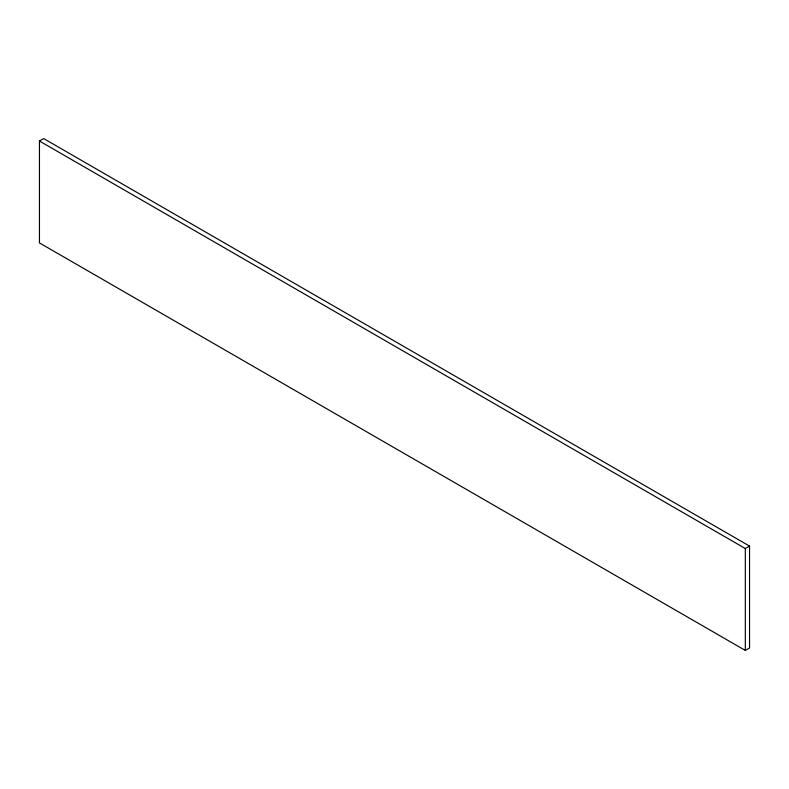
<?xml version="1.0" encoding="UTF-8"?>
<svg xmlns="http://www.w3.org/2000/svg" width="789" height="789" viewBox="0 0 789 789"><rect width="100%" height="100%" fill="white"/><g stroke="black" fill="none" stroke-linecap="round" stroke-linejoin="round"><path stroke-width="1.18" d="M39.45 141.014L43.681 138.568L749.55 546.096L749.55 647.986L745.319 650.432L39.45 242.904L39.45 141.014L745.319 548.542L749.55 546.096M745.319 548.542L745.319 650.432"/></g></svg>
